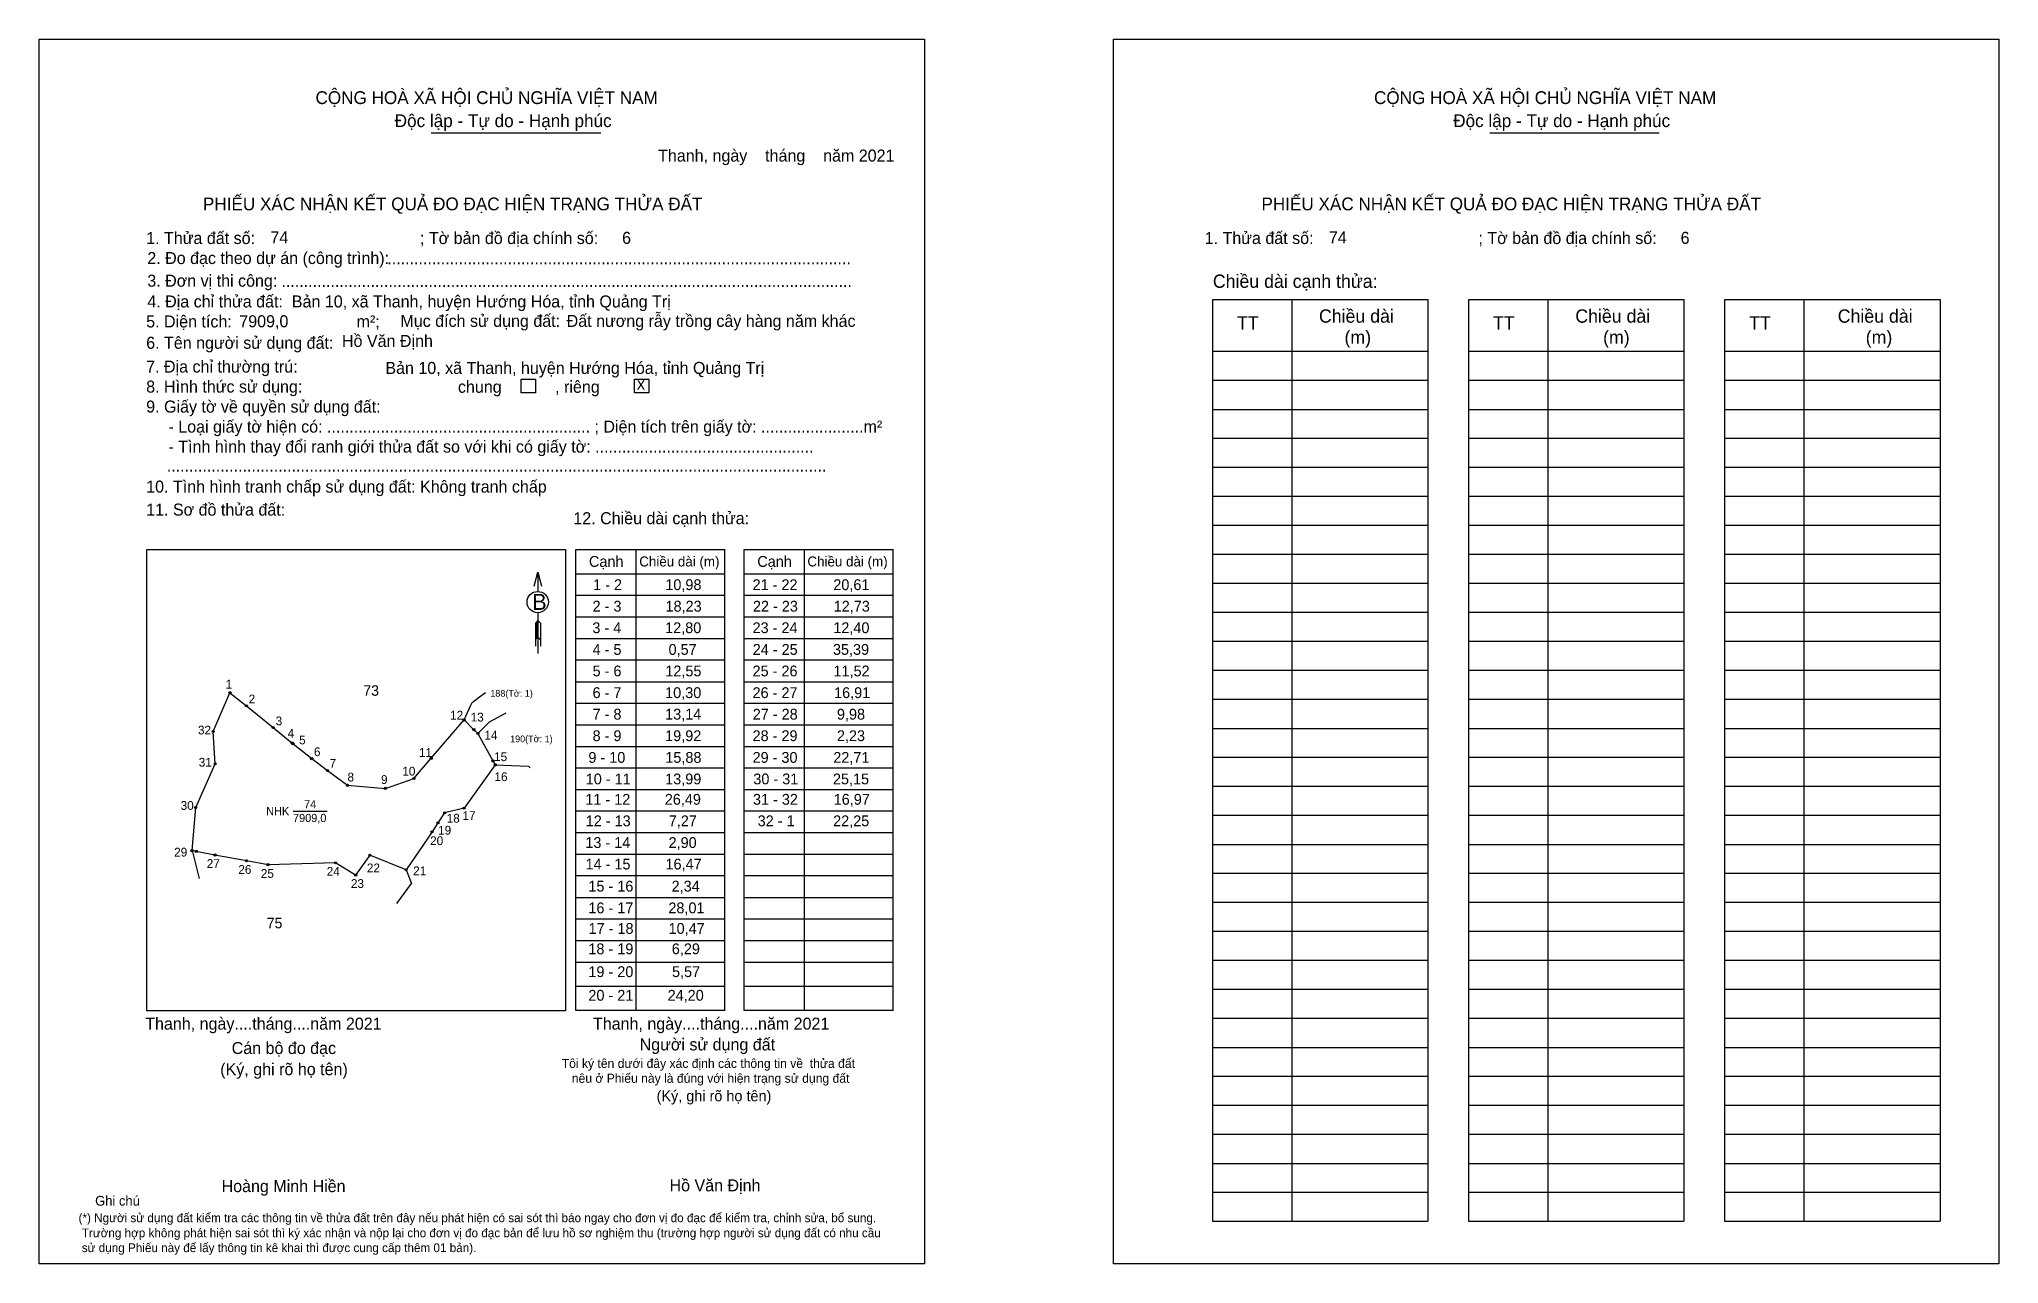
# Model space of a CAD drawing. Extents: x 545089 to 546118, y 1825391 to 1826034.
import ezdxf

# ---------------------------------------------------------------- set-up
doc = ezdxf.new("R2010")
doc.units = 0
for name, color, linetype in [('CanhThua', 7, 'Continuous'), ('kqddKhungInTrang1', 7, 'Continuous'), ('kqddKhungInTrang2', 7, 'Continuous'), ('kqddNoiDung', 7, 'Continuous'), ('kqddTemplate', 7, 'Continuous'), ('MocDinhThua', 7, 'Continuous'), ('NhanDiaChinhThua', 7, 'Continuous'), ('NhanTuCan', 7, 'Continuous'), ('RauThua', 7, 'Continuous'), ('SoHieuDinhThua', 7, 'Continuous')]:
    doc.layers.add(name, color=color, linetype=linetype)

msp = doc.modelspace()

# ---------------------------------------------------------------- linework, layer by layer
at = {"layer": 'CanhThua'}
for p, q in [((545180.2, 1825670.3), (545189, 1825690.7)), ((545189, 1825690.7), (545197.6, 1825683.8)), ((545197.6, 1825683.8), (545211.7, 1825672.4)), ((545294.7, 1825656.3), (545311.9, 1825676.4)), ((545311.9, 1825676.4), (545317.1, 1825671.3)), ((545181.2, 1825653.4), (545180.2, 1825670.3)), ((545211.7, 1825672.4), (545221.7, 1825664.3)), ((545317.1, 1825671.3), (545319.2, 1825669.3)), ((545319.2, 1825669.3), (545327.1, 1825654.9)), ((545221.7, 1825664.3), (545222.1, 1825663.9)), ((545222.1, 1825663.9), (545231.9, 1825656.1)), ((545231.9, 1825656.1), (545240.2, 1825649.9)), ((545285.6, 1825645.7), (545294.7, 1825656.3)), ((545171, 1825630.4), (545181.2, 1825653.4)), ((545240.2, 1825649.9), (545250.7, 1825642.1)), ((545270.6, 1825640.5), (545285.6, 1825645.7)), ((545328.3, 1825652.8), (545311.9, 1825630.1)), ((545327.1, 1825654.9), (545328.3, 1825652.8)), ((545250.7, 1825642.1), (545270.6, 1825640.5)), ((545169.1, 1825607.8), (545171, 1825630.4)), ((545301.7, 1825627.6), (545298.2, 1825622.4)), ((545311.9, 1825630.1), (545301.7, 1825627.6)), ((545295.1, 1825617.7), (545281.5, 1825597.7)), ((545298.2, 1825622.4), (545295.1, 1825617.7)), ((545171.3, 1825607.4), (545169.1, 1825607.8)), ((545181.1, 1825605.5), (545171.3, 1825607.4)), ((545197.7, 1825602.5), (545181.1, 1825605.5)), ((545262.4, 1825605.4), (545255, 1825595)), ((545281.5, 1825597.7), (545262.4, 1825605.4)), ((545209, 1825600.4), (545197.7, 1825602.5)), ((545244.4, 1825601.4), (545209, 1825600.4)), ((545255, 1825595), (545244.4, 1825601.4))]:
    msp.add_line(p, q, dxfattribs=at)
at = {"layer": 'kqddKhungInTrang1'}
msp.add_lwpolyline([(545088.8, 1826033.9), (545553.7, 1826033.9), (545553.7, 1825390.9), (545088.8, 1825390.9)], close=True, dxfattribs=at)
at = {"layer": 'kqddKhungInTrang2'}
msp.add_lwpolyline([(545652.9, 1826033.9), (546117.8, 1826033.9), (546117.8, 1825390.9), (545652.9, 1825390.9)], close=True, dxfattribs=at)
at = {"layer": 'kqddTemplate'}
for p, q in [((545294.7, 1825984.6), (545383.8, 1825984.6)), ((545850.5, 1825984.6), (545939.5, 1825984.6)), ((545704.9, 1825897.2), (545818, 1825897.2)), ((545704.9, 1825897.2), (545704.9, 1825413.2)), ((545746.5, 1825897.2), (545746.5, 1825413.2)), ((545818, 1825897.2), (545818, 1825413.2)), ((545839.4, 1825897.2), (545839.4, 1825413.2)), ((545839.4, 1825897.2), (545952.4, 1825897.2)), ((545881, 1825897.2), (545881, 1825413.2)), ((545952.4, 1825897.2), (545952.4, 1825413.2)), ((545973.8, 1825897.2), (545973.8, 1825413.2)), ((545973.8, 1825897.2), (546086.9, 1825897.2)), ((546015.4, 1825897.2), (546015.4, 1825413.2)), ((546086.9, 1825897.2), (546086.9, 1825413.2)), ((545704.9, 1825870), (545818, 1825870)), ((545839.4, 1825870), (545952.4, 1825870)), ((545973.8, 1825870), (546086.9, 1825870)), ((545704.9, 1825854.8), (545818, 1825854.8)), ((545839.4, 1825854.8), (545952.4, 1825854.8)), ((545973.8, 1825854.8), (546086.9, 1825854.8)), ((545704.9, 1825839.5), (545818, 1825839.5)), ((545839.4, 1825839.5), (545952.4, 1825839.5)), ((545973.8, 1825839.5), (546086.9, 1825839.5)), ((545704.9, 1825824.3), (545818, 1825824.3)), ((545839.4, 1825824.3), (545952.4, 1825824.3)), ((545973.8, 1825824.3), (546086.9, 1825824.3)), ((545704.9, 1825809.1), (545818, 1825809.1)), ((545839.4, 1825809.1), (545952.4, 1825809.1)), ((545973.8, 1825809.1), (546086.9, 1825809.1)), ((545704.9, 1825793.9), (545818, 1825793.9)), ((545839.4, 1825793.9), (545952.4, 1825793.9)), ((545973.8, 1825793.9), (546086.9, 1825793.9)), ((545704.9, 1825778.6), (545818, 1825778.6)), ((545839.4, 1825778.6), (545952.4, 1825778.6)), ((545973.8, 1825778.6), (546086.9, 1825778.6)), ((545370.6, 1825765.9), (545448.9, 1825765.9)), ((545370.6, 1825523.9), (545370.6, 1825765.9)), ((545402.1, 1825765.9), (545402.1, 1825523.9)), ((545448.9, 1825523.9), (545448.9, 1825765.9)), ((545459, 1825765.9), (545537.3, 1825765.9)), ((545459, 1825523.9), (545459, 1825765.9)), ((545490.5, 1825765.9), (545490.5, 1825523.9)), ((545537.3, 1825523.9), (545537.3, 1825765.9)), ((545704.9, 1825763.4), (545818, 1825763.4)), ((545839.4, 1825763.4), (545952.4, 1825763.4)), ((545973.8, 1825763.4), (546086.9, 1825763.4)), ((545350.7, 1825754), (545350.7, 1825743.9)), ((545370.6, 1825753.2), (545448.9, 1825753.2)), ((545459, 1825753.2), (545537.3, 1825753.2)), ((545704.9, 1825748.2), (545818, 1825748.2)), ((545839.4, 1825748.2), (545952.4, 1825748.2)), ((545973.8, 1825748.2), (546086.9, 1825748.2)), ((545370.6, 1825741.9), (545448.9, 1825741.9)), ((545459, 1825741.9), (545537.3, 1825741.9)), ((545350.7, 1825728.6), (545349.4, 1825727.3)), ((545350.7, 1825728), (545349.4, 1825726.8)), ((545350.7, 1825727.4), (545349.4, 1825726.2)), ((545350.7, 1825732.7), (545350.7, 1825711.3)), ((545350.7, 1825728.6), (545352.1, 1825727.3)), ((545370.6, 1825730.6), (545448.9, 1825730.6)), ((545459, 1825730.6), (545537.3, 1825730.6)), ((545704.9, 1825733), (545818, 1825733)), ((545839.4, 1825733), (545952.4, 1825733)), ((545973.8, 1825733), (546086.9, 1825733)), ((545349.4, 1825727.3), (545349.4, 1825715.1)), ((545350.7, 1825726.9), (545349.4, 1825725.6)), ((545350.7, 1825726.3), (545349.4, 1825725)), ((545350.7, 1825725.7), (545349.4, 1825724.4)), ((545350.7, 1825725.1), (545349.4, 1825723.9)), ((545350.7, 1825724.5), (545349.4, 1825723.3)), ((545350.7, 1825724), (545349.4, 1825722.7)), ((545350.7, 1825723.4), (545349.4, 1825722.1)), ((545350.7, 1825722.8), (545349.4, 1825721.5)), ((545350.7, 1825722.2), (545349.4, 1825721)), ((545350.7, 1825721.6), (545349.4, 1825720.4)), ((545350.7, 1825721.1), (545349.4, 1825719.8)), ((545350.7, 1825720.5), (545349.4, 1825719.2)), ((545350.7, 1825719.9), (545349.4, 1825718.6)), ((545350.7, 1825719.9), (545352.1, 1825718.6)), ((545352.1, 1825727.3), (545352.1, 1825715.1)), ((545370.6, 1825719.2), (545448.9, 1825719.2)), ((545459, 1825719.2), (545537.3, 1825719.2)), ((545704.9, 1825717.7), (545818, 1825717.7)), ((545839.4, 1825717.7), (545952.4, 1825717.7)), ((545973.8, 1825717.7), (546086.9, 1825717.7)), ((545370.6, 1825707.9), (545448.9, 1825707.9)), ((545459, 1825707.9), (545537.3, 1825707.9)), ((545370.6, 1825696.5), (545448.9, 1825696.5)), ((545459, 1825696.5), (545537.3, 1825696.5)), ((545704.9, 1825702.5), (545818, 1825702.5)), ((545839.4, 1825702.5), (545952.4, 1825702.5)), ((545973.8, 1825702.5), (546086.9, 1825702.5)), ((545704.9, 1825687.3), (545818, 1825687.3)), ((545839.4, 1825687.3), (545952.4, 1825687.3)), ((545973.8, 1825687.3), (546086.9, 1825687.3)), ((545370.6, 1825685.2), (545448.9, 1825685.2)), ((545459, 1825685.2), (545537.3, 1825685.2)), ((545370.6, 1825673.9), (545448.9, 1825673.9)), ((545459, 1825673.9), (545537.3, 1825673.9)), ((545704.9, 1825672), (545818, 1825672)), ((545839.4, 1825672), (545952.4, 1825672)), ((545973.8, 1825672), (546086.9, 1825672)), ((545370.6, 1825662.5), (545448.9, 1825662.5)), ((545459, 1825662.5), (545537.3, 1825662.5)), ((545704.9, 1825656.8), (545818, 1825656.8)), ((545839.4, 1825656.8), (545952.4, 1825656.8)), ((545973.8, 1825656.8), (546086.9, 1825656.8)), ((545370.6, 1825651.2), (545448.9, 1825651.2)), ((545459, 1825651.2), (545537.3, 1825651.2)), ((545448.9, 1825639.8), (545370.6, 1825639.8)), ((545537.3, 1825639.8), (545459, 1825639.8)), ((545704.9, 1825641.6), (545818, 1825641.6)), ((545839.4, 1825641.6), (545952.4, 1825641.6)), ((545973.8, 1825641.6), (546086.9, 1825641.6)), ((545448.9, 1825628.5), (545370.6, 1825628.5)), ((545537.3, 1825628.5), (545459, 1825628.5)), ((545704.9, 1825626.4), (545818, 1825626.4)), ((545839.4, 1825626.4), (545952.4, 1825626.4)), ((545973.8, 1825626.4), (546086.9, 1825626.4)), ((545448.9, 1825617.2), (545370.6, 1825617.2)), ((545537.3, 1825617.2), (545459, 1825617.2)), ((545448.9, 1825605.8), (545370.6, 1825605.8)), ((545537.3, 1825605.8), (545459, 1825605.8)), ((545704.9, 1825611.1), (545818, 1825611.1)), ((545839.4, 1825611.1), (545952.4, 1825611.1)), ((545973.8, 1825611.1), (546086.9, 1825611.1)), ((545448.9, 1825594.5), (545370.6, 1825594.5)), ((545537.3, 1825594.5), (545459, 1825594.5)), ((545704.9, 1825595.9), (545818, 1825595.9)), ((545839.4, 1825595.9), (545952.4, 1825595.9)), ((545973.8, 1825595.9), (546086.9, 1825595.9)), ((545448.9, 1825583.1), (545370.6, 1825583.1)), ((545537.3, 1825583.1), (545459, 1825583.1)), ((545704.9, 1825580.7), (545818, 1825580.7)), ((545839.4, 1825580.7), (545952.4, 1825580.7)), ((545973.8, 1825580.7), (546086.9, 1825580.7)), ((545448.9, 1825571.8), (545370.6, 1825571.8)), ((545537.3, 1825571.8), (545459, 1825571.8)), ((545704.9, 1825565.5), (545818, 1825565.5)), ((545839.4, 1825565.5), (545952.4, 1825565.5)), ((545973.8, 1825565.5), (546086.9, 1825565.5)), ((545448.9, 1825560.5), (545370.6, 1825560.5)), ((545537.3, 1825560.5), (545459, 1825560.5)), ((545448.9, 1825549.1), (545370.6, 1825549.1)), ((545537.3, 1825549.1), (545459, 1825549.1)), ((545704.9, 1825550.2), (545818, 1825550.2)), ((545839.4, 1825550.2), (545952.4, 1825550.2)), ((545973.8, 1825550.2), (546086.9, 1825550.2)), ((545448.9, 1825536.5), (545370.6, 1825536.5)), ((545537.3, 1825536.5), (545459, 1825536.5)), ((545704.9, 1825535), (545818, 1825535)), ((545839.4, 1825535), (545952.4, 1825535)), ((545973.8, 1825535), (546086.9, 1825535)), ((545448.9, 1825523.9), (545370.6, 1825523.9)), ((545537.3, 1825523.9), (545459, 1825523.9)), ((545704.9, 1825519.8), (545818, 1825519.8)), ((545839.4, 1825519.8), (545952.4, 1825519.8)), ((545973.8, 1825519.8), (546086.9, 1825519.8)), ((545704.9, 1825504.5), (545818, 1825504.5)), ((545839.4, 1825504.5), (545952.4, 1825504.5)), ((545973.8, 1825504.5), (546086.9, 1825504.5)), ((545704.9, 1825489.3), (545818, 1825489.3)), ((545839.4, 1825489.3), (545952.4, 1825489.3)), ((545973.8, 1825489.3), (546086.9, 1825489.3)), ((545704.9, 1825474.1), (545818, 1825474.1)), ((545839.4, 1825474.1), (545952.4, 1825474.1)), ((545973.8, 1825474.1), (546086.9, 1825474.1)), ((545704.9, 1825458.9), (545818, 1825458.9)), ((545839.4, 1825458.9), (545952.4, 1825458.9)), ((545973.8, 1825458.9), (546086.9, 1825458.9)), ((545704.9, 1825443.6), (545818, 1825443.6)), ((545839.4, 1825443.6), (545952.4, 1825443.6)), ((545973.8, 1825443.6), (546086.9, 1825443.6)), ((545704.9, 1825428.4), (545818, 1825428.4)), ((545839.4, 1825428.4), (545952.4, 1825428.4)), ((545973.8, 1825428.4), (546086.9, 1825428.4)), ((545704.9, 1825413.2), (545818, 1825413.2)), ((545839.4, 1825413.2), (545952.4, 1825413.2)), ((545973.8, 1825413.2), (546086.9, 1825413.2))]:
    msp.add_line(p, q, dxfattribs=at)
for points in [[(545341.9, 1825855.3), (545349.4, 1825855.3), (545349.4, 1825848.2), (545341.9, 1825848.2)], [(545401.4, 1825855.3), (545408.9, 1825855.3), (545408.9, 1825848.2), (545401.4, 1825848.2)], [(545145.4, 1825765.9), (545365.1, 1825765.9), (545365.1, 1825523.7), (545145.4, 1825523.7)]]:
    msp.add_lwpolyline(points, close=True, dxfattribs=at)
msp.add_lwpolyline([(545348.8, 1825746.7), (545350.7, 1825754), (545352.5, 1825746.7)], dxfattribs=at)
msp.add_circle((545350.6, 1825738.3), 5.58, dxfattribs=at)
at = {"layer": 'MocDinhThua'}
for centre in [(545189, 1825690.7), (545197.6, 1825683.8), (545311.9, 1825676.4), (545180.2, 1825670.3), (545211.7, 1825672.4), (545317.1, 1825671.3), (545319.2, 1825669.3), (545221.7, 1825664.3), (545222.1, 1825663.9), (545231.9, 1825656.1), (545294.7, 1825656.3), (545327.1, 1825654.9), (545181.2, 1825653.4), (545240.2, 1825649.9), (545285.6, 1825645.7), (545328.3, 1825652.8), (545250.7, 1825642.1), (545270.6, 1825640.5), (545171, 1825630.4), (545301.7, 1825627.6), (545311.9, 1825630.1), (545295.1, 1825617.7), (545298.2, 1825622.4), (545169.1, 1825607.8), (545171.3, 1825607.4), (545181.1, 1825605.5), (545262.4, 1825605.4), (545197.7, 1825602.5), (545209, 1825600.4), (545244.4, 1825601.4), (545255, 1825595), (545281.5, 1825597.7)]:
    msp.add_circle(centre, 0.553, dxfattribs=at)
at = {"layer": 'NhanDiaChinhThua'}
msp.add_line((545222.1, 1825628.5), (545240.1, 1825628.5), dxfattribs=at)
at = {"layer": 'RauThua'}
for p, q in [((545316.1, 1825685.6), (545320.1, 1825688.5)), ((545320.1, 1825688.5), (545323.2, 1825690.8)), ((545311.9, 1825676.4), (545315.4, 1825684.1)), ((545315.4, 1825684.1), (545316.1, 1825685.6)), ((545325.3, 1825675.5), (545334.1, 1825680.2)), ((545319.2, 1825669.3), (545325.3, 1825675.5)), ((545328.3, 1825652.8), (545345.7, 1825652.1)), ((545345.7, 1825652.1), (545346.6, 1825651.2)), ((545169.1, 1825607.8), (545170.3, 1825603)), ((545169.1, 1825607.8), (545170.3, 1825603)), ((545170.3, 1825603), (545172.9, 1825593.2)), ((545281.5, 1825597.7), (545284.3, 1825590.6)), ((545276.7, 1825580), (545284.3, 1825590.6))]:
    msp.add_line(p, q, dxfattribs=at)

# ---------------------------------------------------------------- texts
at = {"layer": 'kqddNoiDung'}
for s, height, p in [('Thanh, ngày    tháng    năm 2021  ', 6.3, (545413.8, 1825969.6)), ('74', 6.3, (545210.2, 1825926.6)), ('6', 6.3, (545394.9, 1825926.4)), ('74', 6.3, (545766, 1825926.6)), ('6', 6.3, (545950.7, 1825926.4)), ('........................................................................................................', 6.2996, (545271.6, 1825915.7)), ('................................................................................................................................', 6.2996, (545216, 1825903.8)), ('7909,0', 6.3, (545193.9, 1825882.6)), ('Đất nương rẫy trồng cây hàng năm khác', 6.3, (545365.8, 1825882.8)), ('Hồ Văn Định', 6.3, (545247.8, 1825872.3)), ('Bản 10, xã Thanh, huyện Hướng Hóa, tỉnh Quảng Trị', 6.3, (545270.6, 1825858.1)), ('x', 6.3, (545402.7, 1825849.9)), ('1 - 2', 5.67, (545379.7, 1825744.6)), ('10,98', 5.67, (545417.6, 1825744.6)), ('21 - 22', 5.67, (545463.4, 1825744.6)), ('20,61', 5.67, (545505.8, 1825744.6)), ('2 - 3', 5.67, (545379.4, 1825733.3)), ('18,23', 5.67, (545417.7, 1825733.3)), ('22 - 23', 5.67, (545463.6, 1825733.3)), ('12,73', 5.67, (545506, 1825733.3)), ('3 - 4', 5.67, (545379.3, 1825722)), ('12,80', 5.67, (545417.5, 1825722)), ('23 - 24', 5.67, (545463.4, 1825722)), ('12,40', 5.67, (545505.8, 1825722)), ('4 - 5', 5.67, (545379.4, 1825710.6)), ('0,57', 5.67, (545419.3, 1825710.6)), ('24 - 25', 5.67, (545463.5, 1825710.6)), ('35,39', 5.67, (545505.6, 1825710.6)), ('5 - 6', 5.67, (545379.4, 1825699.3)), ('12,55', 5.67, (545417.6, 1825699.3)), ('25 - 26', 5.67, (545463.4, 1825699.3)), ('11,52', 5.67, (545505.9, 1825699.3)), ('6 - 7', 5.67, (545379.4, 1825687.9)), ('10,30', 5.67, (545417.5, 1825687.9)), ('26 - 27', 5.67, (545463.4, 1825687.9)), ('16,91', 5.67, (545506.2, 1825687.9)), ('7 - 8', 5.67, (545379.4, 1825676.6)), ('13,14', 5.67, (545417.5, 1825676.6)), ('27 - 28', 5.67, (545463.5, 1825676.6)), ('9,98', 5.67, (545507.7, 1825676.6)), ('8 - 9', 5.67, (545379.4, 1825665.3)), ('19,92', 5.67, (545417.5, 1825665.3)), ('28 - 29', 5.67, (545463.4, 1825665.3)), ('2,23', 5.67, (545507.7, 1825665.3)), ('9 - 10', 5.67, (545377.2, 1825653.9)), ('15,88', 5.67, (545417.6, 1825653.9)), ('29 - 30', 5.67, (545463.4, 1825653.9)), ('22,71', 5.67, (545505.8, 1825653.9)), ('10 - 11', 5.67, (545375.8, 1825642.6)), ('13,99', 5.67, (545417.5, 1825642.6)), ('30 - 31', 5.67, (545463.8, 1825642.6)), ('25,15', 5.67, (545505.6, 1825642.6)), ('11 - 12', 5.67, (545375.6, 1825631.9)), ('26,49', 5.67, (545417.3, 1825631.9)), ('31 - 32', 5.67, (545463.6, 1825631.9)), ('16,97', 5.67, (545506, 1825631.9)), ('12 - 13', 5.67, (545375.8, 1825620.6)), ('7,27', 5.67, (545419.4, 1825620.6)), ('32 - 1', 5.67, (545466.1, 1825620.6)), ('22,25', 5.67, (545505.7, 1825620.6)), ('13 - 14', 5.67, (545375.6, 1825609.2)), ('2,90', 5.67, (545419.3, 1825609.2)), ('14 - 15', 5.67, (545375.7, 1825597.9)), ('16,47', 5.67, (545417.7, 1825597.9)), ('15 - 16', 5.67, (545377.2, 1825586.3)), ('2,34', 5.67, (545420.9, 1825586.3)), ('16 - 17', 5.67, (545377.2, 1825574.9)), ('28,01', 5.67, (545419.2, 1825574.9)), ('17 - 18', 5.67, (545377.3, 1825564.1)), ('10,47', 5.67, (545419.3, 1825564.1)), ('18 - 19', 5.67, (545377.2, 1825553.4)), ('6,29', 5.67, (545421, 1825553.4)), ('19 - 20', 5.67, (545377.2, 1825541.4)), ('5,57', 5.67, (545421.1, 1825541.4)), ('20 - 21', 5.67, (545377.2, 1825529)), ('24,20', 5.67, (545418.8, 1825529)), ('Thanh, ngày....tháng....năm 2021', 6.3, (545144.5, 1825513.8)), ('Thanh, ngày....tháng....năm 2021', 6.3, (545379.6, 1825513.8)), ('Hồ Văn Định', 6.3, (545419.8, 1825428.9))]:
    msp.add_text(s, height=height, dxfattribs=at).set_placement(p)
at = {"layer": 'kqddTemplate'}
for s, height, p in [('CỘNG HOÀ XÃ HỘI CHỦ NGHĨA VIỆT NAM', 6.72, (545233.9, 1825999.8)), ('CỘNG HOÀ XÃ HỘI CHỦ NGHĨA VIỆT NAM', 6.72, (545789.7, 1825999.8)), ('Độc lập - Tự do - Hạnh phúc', 6.72, (545275.5, 1825987.7)), ('Độc lập - Tự do - Hạnh phúc', 6.72, (545831.3, 1825987.7)), ('PHIẾU XÁC NHẬN KẾT QUẢ ĐO ĐẠC HIỆN TRẠNG THỬA ĐẤT', 6.72, (545174.8, 1825944)), ('PHIẾU XÁC NHẬN KẾT QUẢ ĐO ĐẠC HIỆN TRẠNG THỬA ĐẤT', 6.72, (545730.6, 1825944)), ('1. Thửa đất số:                                     ; Tờ bản đồ địa chính số:', 6.3, (545145, 1825926.3)), ('1. Thửa đất số:                                     ; Tờ bản đồ địa chính số:', 6.3, (545700.8, 1825926.3)), ('2. Đo đạc theo dự án (công trình): ', 6.3, (545145.6, 1825915.8)), ('3. Đơn vị thi công: ', 6.3, (545145.6, 1825903.9)), ('Chiều dài cạnh thửa:', 6.961, (545705.1, 1825903.3)), ('4. Địa chỉ thửa đất:  Bản 10, xã Thanh, huyện Hướng Hóa, tỉnh Quảng Trị', 6.3, (545145.6, 1825893)), ('Chiều dài', 6.96, (545760.8, 1825885)), ('Chiều dài', 6.96, (545895.4, 1825885)), ('Chiều dài', 6.96, (546033.2, 1825885)), ('5. Diện tích:                            m²; ', 6.3, (545145, 1825882.5)), ('Mục đích sử dụng đất:', 6.3, (545278.5, 1825882.8)), ('TT', 6.96, (545717.8, 1825881.4)), ('TT', 6.96, (545852.2, 1825881.4)), ('TT', 6.96, (545986.7, 1825881.4)), ('6. Tên người sử dụng đất:', 6.3, (545145, 1825871.3)), ('(m)', 6.96, (545774.2, 1825873.9)), ('(m)', 6.96, (545910, 1825873.9)), ('(m)', 6.96, (546047.9, 1825873.9)), ('7. Địa chỉ thường trú:', 6.3, (545145, 1825858.8)), ('8. Hình thức sử dụng:', 6.3, (545145, 1825848.3)), ('chung            , riêng', 6.3, (545308.7, 1825848.2)), ('9. Giấy tờ về quyền sử dụng đất:', 6.3, (545145, 1825837.8)), ('     - Loại giấy tờ hiện có: ........................................................... ; Diện tích trên giấy tờ: .......................m²', 6.2996, (545145, 1825827.3)), ('     - Tình hình thay đổi ranh giới thửa đất so với khi có giấy tờ: .................................................', 6.2996, (545145, 1825816.8)), ('10. Tình hình tranh chấp sử dụng đất: Không tranh chấp', 6.3, (545145, 1825795.8)), ('....................................................................................................................................................', 6.2996, (545155.8, 1825806.8)), ('11. Sơ đồ thửa đất:', 6.3, (545145, 1825783.7)), ('12. Chiều dài cạnh thửa:', 6.3, (545369.3, 1825779.2)), ('Cạnh', 5.67, (545377.5, 1825756.8)), ('Chiều dài (m)', 5.25, (545403.9, 1825757)), ('Cạnh', 5.67, (545465.9, 1825756.8)), ('Chiều dài (m)', 5.25, (545492.2, 1825757)), ('B', 8.4, (545347.8, 1825734.2)), ('Cán bộ đo đạc', 6.3, (545189.9, 1825501)), ('Người sử dụng đất', 6.3, (545404.1, 1825502.9)), ('(Ký, ghi rõ họ tên)', 6.3, (545183.9, 1825489.9)), ('Tôi ký tên dưới đây xác định các thông tin về  thửa đất ', 4.763, (545363.2, 1825493.7)), ('nêu ở Phiếu này là đúng với hiện trạng sử dụng đất', 4.763, (545368.5, 1825485.9)), ('(Ký, ghi rõ họ tên)', 5.67, (545413, 1825476.2)), ('Hoàng Minh Hiền', 6.3, (545184.6, 1825428.5)), ('Ghi chú', 5.1, (545118.2, 1825421.4)), ('(*) Người sử dụng đất kiểm tra các thông tin về thửa đất trên đây nếu phát hiện có sai sót thì báo ngay cho đơn vị đo đạc để kiểm tra, chỉnh sửa, bổ sung.', 4.5924, (545109.5, 1825412.7)), (' Trường hợp không phát hiện sai sót thì ký xác nhận và nộp lại cho đơn vị đo đạc bản để lưu hồ sơ nghiệm thu (trường hợp người sử dụng đất có nhu cầu', 4.5924, (545109.5, 1825404.8)), (' sử dụng Phiếu này để lấy thông tin kê khai thì được cung cấp thêm 01 bản).', 4.592, (545109.5, 1825397))]:
    msp.add_text(s, height=height, dxfattribs=at).set_placement(p)
at = {"layer": 'NhanDiaChinhThua'}
for s, p in [('NHK', (545208, 1825626.4)), ('7909,0', (545222.1, 1825622.8)), ('74', (545227.9, 1825630))]:
    msp.add_text(s, height=4.29, dxfattribs=at).set_placement(p)
at = {"layer": 'NhanTuCan'}
for s, height, p in [('73', 5.53, (545259, 1825689.1)), ('188(Tờ: 1)', 3.54, (545325.7, 1825688.6)), ('190(Tờ: 1)', 3.54, (545336.1, 1825664.7)), ('75', 5.53, (545208.3, 1825567))]:
    msp.add_text(s, height=height, dxfattribs=at).set_placement(p)
at = {"layer": 'SoHieuDinhThua'}
for s, p in [('1', (545186.7, 1825692.9)), ('2', (545198.8, 1825685.1)), ('3', (545213, 1825673.6)), ('12', (545304.6, 1825676.6)), ('13', (545315.4, 1825675.6)), ('32', (545172.2, 1825668.8)), ('4', (545219.3, 1825667.1)), ('5', (545225.3, 1825663.6)), ('14', (545322.6, 1825666.1)), ('31', (545172.6, 1825651.9)), ('6', (545233.1, 1825657.4)), ('7', (545241.3, 1825651.3)), ('11', (545288.2, 1825657)), ('15', (545327.7, 1825654.8)), ('8', (545250.7, 1825644.1)), ('9', (545268.3, 1825642.8)), ('10', (545279.5, 1825647.2)), ('16', (545327.9, 1825644.3)), ('30', (545163.1, 1825629.2)), ('18', (545302.8, 1825622.5)), ('17', (545311.1, 1825623.9)), ('20', (545294.1, 1825610.7)), ('19', (545298.3, 1825616.2)), ('29', (545159.7, 1825604.7)), ('27', (545176.8, 1825598.7)), ('26', (545193.4, 1825595.6)), ('25', (545205.2, 1825593.5)), ('24', (545239.8, 1825594.6)), ('22', (545260.9, 1825596.4)), ('21', (545285.2, 1825594.9)), ('23', (545252.5, 1825588.2))]:
    msp.add_text(s, height=4.61, dxfattribs=at).set_placement(p)

doc.saveas('drawing.dxf')
